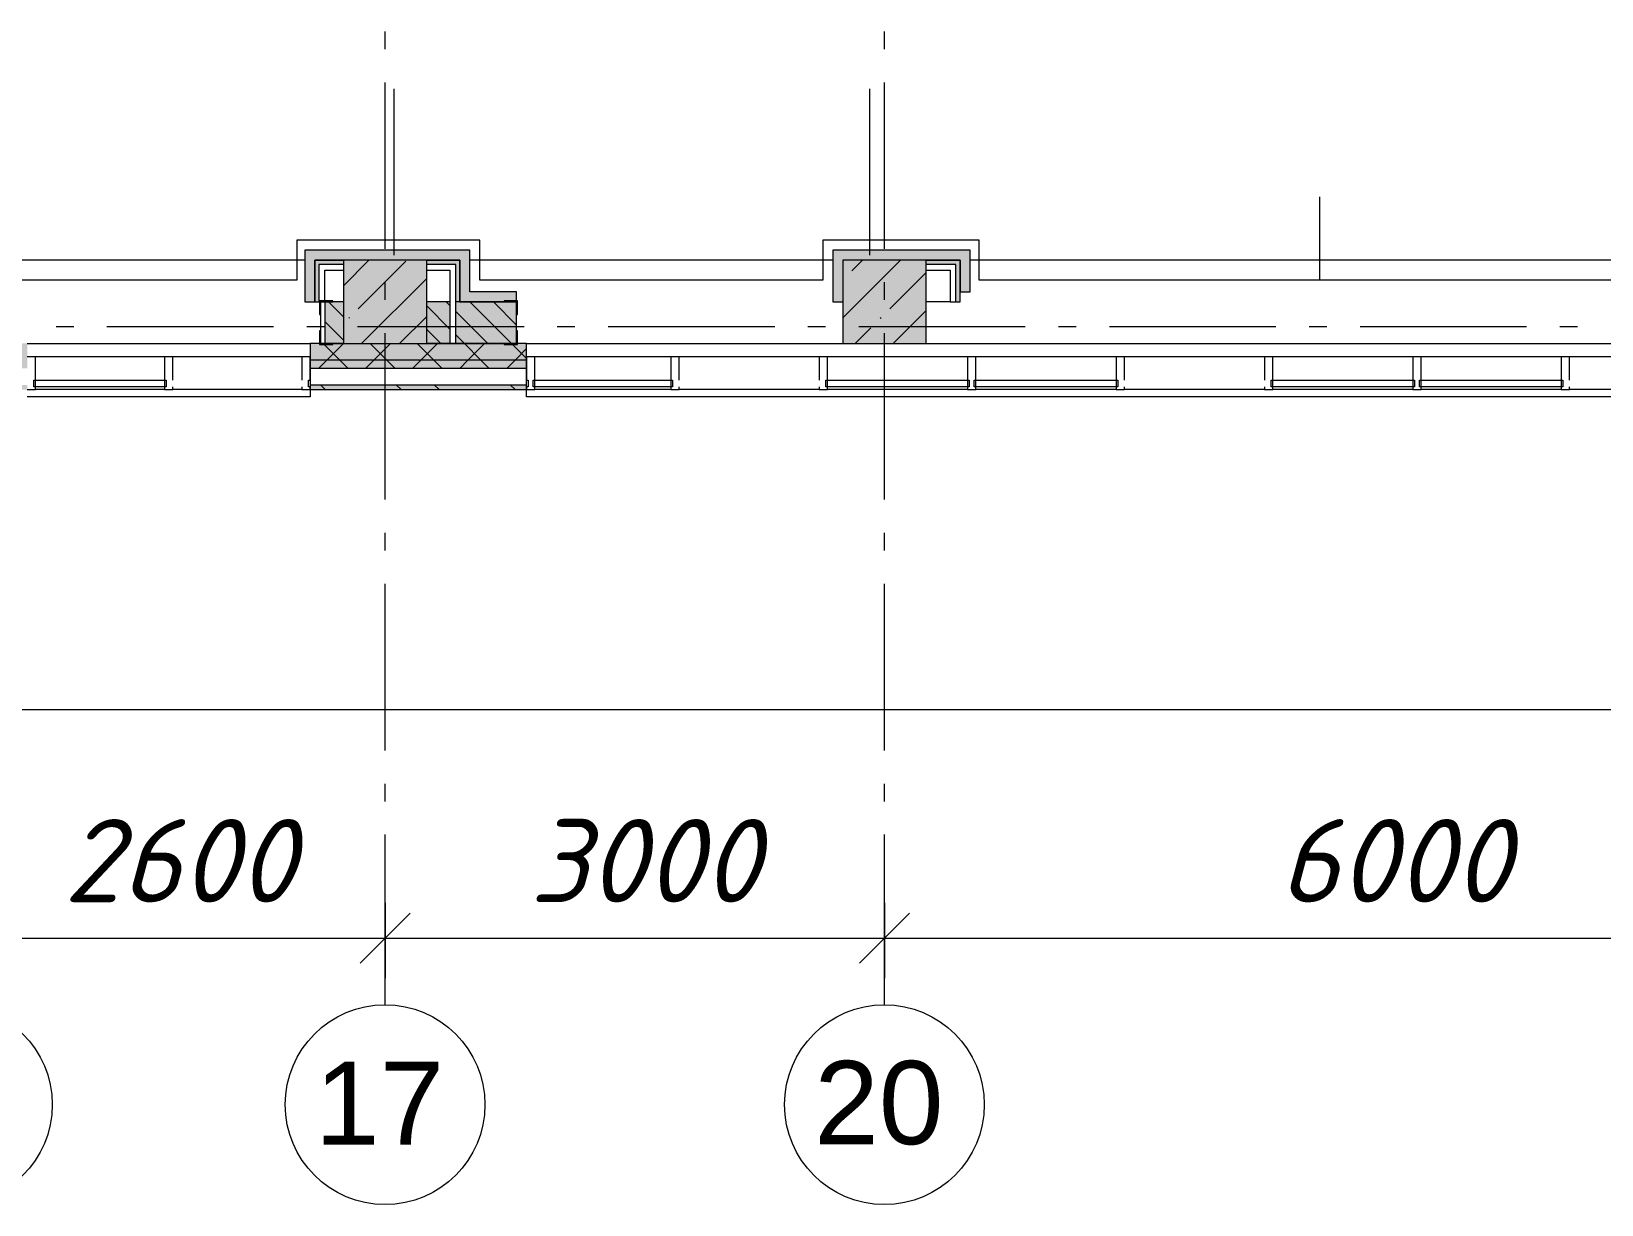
# Model space of a CAD drawing. Header units: millimetres. Extents: x -537608 to 253996, y -217170 to 186033.
# Drawn here: x -341851 to -332417, y -217170 to -210126 of the extents above; entities that cross this region are included whole.
import ezdxf

# ---------------------------------------------------------------- set-up
doc = ezdxf.new("R2010")
doc.units = ezdxf.units.MM
doc.layers.add('PDF _Геометрия', color=7, linetype='Continuous')
doc.layers.add('PDF _Текст', color=7, linetype='Continuous')
doc.layers.add('PDF _Сплошная заливка', color=7, linetype='Continuous', true_color=0xffffff)
doc.styles.add('PDF ArialMT', font='arial.ttf')
doc.styles.add('PDF ISOCPEUR Italic', font='isocpeui.ttf')

msp = doc.modelspace()

# ---------------------------------------------------------------- hatches: boundary and pattern name
at = {"layer": 'PDF _Сплошная заливка', "true_color": 0xff7d7d, "transparency": 33554559}
for points in [[(-339476.1958, -211499.6558), (-339276.1949, -211499.6558), (-339276.1949, -211439.6572), (-340208.9152, -211439.6572), (-340208.9152, -211499.6558), (-339825.1984, -211499.6558)], [(-336271.1954, -211499.6558), (-336271.1954, -211439.6572), (-337036.1919, -211439.6572), (-337036.1919, -211499.6558), (-336452.1211, -211499.6558)], [(-338936.1917, -211749.6569), (-338936.1917, -211689.6583), (-339276.1949, -211689.6583), (-339276.1949, -211749.6569), (-338981.929, -211749.6569)]]:
    msp.add_hatch(color=11, dxfattribs=at).paths.add_polyline_path(points)
at = {"layer": 'PDF _Сплошная заливка', "true_color": 0x77b143, "transparency": 33554559}
for points in [[(-339976.1894, -211524.6559), (-339976.1894, -211499.6558), (-340148.9166, -211499.6558), (-340148.9166, -211524.6559), (-340123.9165, -211524.6559)], [(-339301.195, -211524.6559), (-339276.1949, -211524.6559), (-339276.1949, -211499.6558), (-339476.1958, -211499.6558), (-339476.1958, -211524.6559)], [(-336296.1955, -211524.6559), (-336271.1954, -211524.6559), (-336271.1954, -211499.6558), (-336476.1912, -211499.6558), (-336476.1912, -211524.6559), (-336452.1211, -211524.6559)]]:
    msp.add_hatch(color=75, dxfattribs=at).paths.add_polyline_path(points)
at = {"layer": 'PDF _Сплошная заливка', "transparency": 33554559}
msp.add_hatch(color=256, dxfattribs=at).paths.add_polyline_path([(-339476.1958, -211999.658), (-339476.1958, -211499.6558), (-339976.1894, -211499.6558), (-339976.1894, -211999.658), (-339825.1984, -211999.658)])
h = msp.add_hatch(color=256, dxfattribs=at)
h.paths.add_polyline_path([(-287542.4985, -211999.658), (-287136.1735, -211999.658), (-287136.1735, -211749.6569), (-288256.1728, -211753.5623), (-288256.1728, -211999.658)], flags=0)
h.paths.add_polyline_path([(-285316.1732, -211999.658), (-284876.1717, -211999.658), (-284876.1717, -211749.6569), (-285316.1732, -211753.5623)], flags=0)
h.paths.add_polyline_path([(-294544.0193, -211999.658), (-294426.1751, -211999.658), (-294426.1751, -211749.6569), (-294544.0193, -211753.5623)], flags=0)
h.paths.add_polyline_path([(-293876.1749, -211999.658), (-293876.1749, -211749.6569), (-293926.1751, -211749.6569), (-293926.1751, -211999.658)], flags=0)
h.paths.add_polyline_path([(-293376.1748, -211999.658), (-293240.0629, -211999.658), (-293240.0629, -211749.6569), (-293376.1748, -211753.5623), (-293376.1748, -211911.5289)], flags=0)
h.paths.add_polyline_path([(-293076.1757, -211999.658), (-293076.1757, -211749.6569), (-293205.0645, -211753.5623), (-293205.0645, -211999.658)], flags=0)
h.paths.add_polyline_path([(-290076.1731, -211999.658), (-290076.1731, -211749.6569), (-290202.4245, -211753.5623), (-290202.4245, -211999.658)], flags=0)
h.paths.add_polyline_path([(-294579.0199, -211999.658), (-294579.0199, -211749.6569), (-294814.7297, -211753.5623), (-294814.7297, -211999.658), (-294710.2877, -211999.658)], flags=0)
h.paths.add_polyline_path([(-290376.1745, -211999.658), (-290237.4252, -211999.658), (-290237.4252, -211749.6569), (-290376.1745, -211753.5623), (-290376.1745, -211950.0152)], flags=0)
h.paths.add_polyline_path([(-290876.1745, -211999.658), (-290876.1745, -211749.6569), (-291256.1754, -211753.5623), (-291256.1754, -211999.658), (-290915.5758, -211999.658)], flags=0)
h.paths.add_polyline_path([(-296926.1754, -211999.658), (-296634.73, -211999.658), (-296634.73, -211749.6569), (-296926.1754, -211753.5623)], flags=0)
h.paths.add_polyline_path([(-297426.1777, -211999.658), (-297426.1777, -211749.6569), (-297814.73, -211753.5623), (-297814.73, -211999.658), (-297661.7282, -211999.658)], flags=0)
h.paths.add_polyline_path([(-303814.7307, -211999.658), (-303426.1784, -211999.658), (-303426.1784, -211749.6569), (-303814.7307, -211753.5623)], flags=0)
h.paths.add_polyline_path([(-299634.7303, -211999.658), (-299634.7303, -211749.6569), (-300814.7304, -211753.5623), (-300814.7304, -211999.658), (-300191.5361, -211999.658)], flags=0)
h.paths.add_polyline_path([(-302721.3441, -211999.658), (-302634.7307, -211999.658), (-302634.7307, -211749.6569), (-302926.1805, -211753.5623), (-302926.1805, -211999.658)], flags=0)
h.paths.add_polyline_path([(-305788.7147, -211999.658), (-305788.7147, -211749.6569), (-305926.1808, -211753.5623), (-305926.1808, -211999.658)], flags=0)
h.paths.add_polyline_path([(-308634.7357, -211999.658), (-308634.7357, -211749.6569), (-309814.7358, -211753.5623), (-309814.7358, -211999.658), (-309467.4986, -211999.658)], flags=0)
h.paths.add_polyline_path([(-306595.457, -211999.658), (-306595.457, -211749.6569), (-306814.7354, -211753.5623), (-306814.7354, -211999.658)], flags=0)
h.paths.add_polyline_path([(-306560.4585, -211999.658), (-306426.1788, -211999.658), (-306426.1788, -211749.6569), (-306560.4585, -211753.5623)], flags=0)
h.paths.add_polyline_path([(-305634.7311, -211999.658), (-305634.7311, -211749.6569), (-305753.7162, -211753.5623), (-305753.7162, -211999.658), (-305672.7867, -211999.658)], flags=0)
h.paths.add_polyline_path([(-312814.7361, -211999.658), (-312595.4577, -211999.658), (-312595.4577, -211749.6569), (-312814.7361, -211753.5623)], flags=0)
h.paths.add_polyline_path([(-311791.3679, -211999.658), (-311791.3679, -211749.6569), (-311926.1815, -211753.5623), (-311926.1815, -211999.658)], flags=0)
h.paths.add_polyline_path([(-311634.7361, -211999.658), (-311634.7361, -211749.6569), (-311756.3651, -211753.5623), (-311756.3651, -211999.658)], flags=0)
h.paths.add_polyline_path([(-312426.1838, -211999.658), (-312426.1838, -211749.6569), (-312560.4592, -211753.5623), (-312560.4592, -211999.658)], flags=0)
h.paths.add_polyline_path([(-315699.4156, -211999.658), (-315699.4156, -211749.6569), (-315814.7365, -211753.5623), (-315814.7365, -211999.658), (-315792.0185, -211999.658)], flags=0)
h.paths.add_polyline_path([(-315664.4172, -211999.658), (-315426.1841, -211999.658), (-315426.1841, -211749.6569), (-315664.4172, -211753.5623)], flags=0)
h.paths.add_polyline_path([(-314926.1819, -211999.658), (-314634.7364, -211999.658), (-314634.7364, -211749.6569), (-314926.1819, -211753.5623), (-314926.1819, -211907.5976)], flags=0)
h.paths.add_polyline_path([(-317634.7368, -211999.658), (-317634.7368, -211749.6569), (-318814.7368, -211753.5623), (-318814.7368, -211999.658), (-317900.1918, -211999.658)], flags=0)
h.paths.add_polyline_path([(-321426.1849, -211999.658), (-321426.1849, -211749.6569), (-321815.3572, -211753.5623), (-321815.3572, -211999.658), (-321694.9038, -211999.658)], flags=0)
h.paths.add_polyline_path([(-320851.6344, -211999.658), (-320796.1872, -211999.658), (-320796.1872, -211749.6569), (-320926.1869, -211753.5623), (-320926.1869, -211999.658)], flags=0)
h.paths.add_polyline_path([(-320634.7372, -211999.658), (-320634.7372, -211749.6569), (-320761.1845, -211753.5623), (-320761.1845, -211999.658)], flags=0)
h.paths.add_polyline_path([(-323756.1856, -211999.658), (-323635.3576, -211999.658), (-323635.3576, -211749.6569), (-323756.1856, -211753.5623)], flags=0)
h.paths.add_polyline_path([(-323791.1884, -211999.658), (-323791.1884, -211749.6569), (-323926.1873, -211749.6569), (-323926.1873, -211999.658), (-323803.077, -211999.658)], flags=0)
h.paths.add_polyline_path([(-326804.9504, -211999.658), (-326804.9504, -211749.6569), (-326926.1876, -211753.5623), (-326926.1876, -211999.658)], flags=0)
h.paths.add_polyline_path([(-326754.5197, -211999.658), (-326634.7422, -211999.658), (-326634.7422, -211749.6569), (-326769.9477, -211753.5623), (-326769.9477, -211999.658)], flags=0)
h.paths.add_polyline_path([(-327476.1901, -211999.658), (-327426.1898, -211999.658), (-327426.1898, -211749.6569), (-327476.1901, -211749.6569), (-327476.1901, -211877.6371)], flags=0)
h.paths.add_polyline_path([(-324814.7418, -211999.658), (-324426.1895, -211999.658), (-324426.1895, -211749.6569), (-324814.7418, -211753.5623)], flags=0)
h.paths.add_polyline_path([(-328116.1903, -211999.658), (-327976.188, -211999.658), (-327976.188, -211749.6569), (-328116.1903, -211753.5623)], flags=0)
h.paths.add_polyline_path([(-338936.1917, -211999.658), (-338936.1917, -211749.6569), (-339301.195, -211753.5623), (-339301.195, -211999.658), (-338981.929, -211999.658)], flags=0)
h.paths.add_polyline_path([(-341934.7496, -211999.658), (-341934.7496, -211749.6569), (-343114.7496, -211753.5623), (-343114.7496, -211999.658), (-342355.0063, -211999.658)], flags=0)
h.paths.add_polyline_path([(-339476.1958, -211999.658), (-339336.1935, -211999.658), (-339336.1935, -211749.6569), (-339476.1958, -211753.5623), (-339476.1958, -211796.1563)], flags=0)
h.paths.add_polyline_path([(-339976.1894, -211999.658), (-339976.1894, -211749.6569), (-340088.9181, -211753.5623), (-340088.9181, -211999.658)], flags=0)
h.paths.add_polyline_path([(-345476.1965, -211999.658), (-345336.1941, -211999.658), (-345336.1941, -211749.6569), (-345476.1965, -211753.5623), (-345476.1965, -211949.6578)], flags=0)
h.paths.add_polyline_path([(-345301.1957, -211999.658), (-344934.7456, -211999.658), (-344934.7456, -211749.6569), (-345301.1957, -211753.5623)], flags=0)
h.paths.add_polyline_path([(-345976.1987, -211999.658), (-345976.1987, -211749.6569), (-346054.7471, -211753.5623), (-346054.7471, -211999.658)], flags=0)
h.paths.add_polyline_path([(-348976.1948, -211999.658), (-348976.1948, -211749.6569), (-349054.7518, -211753.5623), (-349054.7518, -211999.658)], flags=0)
h.paths.add_polyline_path([(-348476.1925, -211999.658), (-348356.1955, -211999.658), (-348356.1955, -211749.6569), (-348476.1925, -211753.5623), (-348476.1925, -211955.5396)], flags=0)
h.paths.add_polyline_path([(-348257.8915, -211999.658), (-347874.7517, -211999.658), (-347874.7517, -211749.6569), (-348321.197, -211753.5623), (-348321.197, -211999.658)], flags=0)
h.paths.add_polyline_path([(-355376.1973, -211999.658), (-355376.1973, -211749.6569), (-358388.3618, -211753.5623), (-358388.3618, -211999.658), (-355847.3154, -211999.658)], flags=0)
h.paths.add_polyline_path([(-351630.9688, -211999.658), (-351376.1968, -211999.658), (-351376.1968, -211749.6569), (-352053.6971, -211753.5623), (-352052.6035, -211999.658)], flags=0)
h.paths.add_polyline_path([(-354737.3208, -211999.658), (-354737.3208, -211749.6569), (-354876.195, -211753.5623), (-354876.195, -211999.658)], flags=0)
h.paths.add_polyline_path([(-354160.7768, -211999.658), (-353053.7016, -211999.658), (-353053.7016, -211749.6569), (-354702.3224, -211753.5623), (-354702.3224, -211999.658)], flags=0)
h.paths.add_polyline_path([(-359976.2004, -211999.658), (-359849.1502, -211999.658), (-359849.1502, -211749.6569), (-359976.2004, -211753.5623)], flags=0)
h.paths.add_polyline_path([(-359814.1518, -211999.658), (-359388.3576, -211999.658), (-359388.3576, -211749.6569), (-359814.1518, -211753.5623)], flags=0)
h = msp.add_hatch(color=256, dxfattribs=at)
h.paths.add_polyline_path([(-284489.1716, -212099.6584), (-284489.1716, -211999.658), (-285376.1718, -211999.658), (-285376.1718, -212099.6584), (-284876.1717, -212099.6584)], flags=0)
h.paths.add_polyline_path([(-287076.1728, -212099.6584), (-287076.1728, -211999.658), (-288316.1736, -211999.658), (-288316.1736, -212099.6584), (-287542.4985, -212099.6584)], flags=0)
h.paths.add_polyline_path([(-290072.3065, -212099.6584), (-290016.1746, -212099.6584), (-290016.1746, -211999.658), (-291309.6741, -211999.658), (-291309.6741, -212099.6584), (-290915.5758, -212099.6584)], flags=0)
h.paths.add_polyline_path([(-293445.3838, -212099.6584), (-293009.6752, -212099.6584), (-293009.6752, -211999.658), (-294876.175, -211999.658), (-294876.175, -212099.6584), (-294288.6531, -212099.6584)], flags=0)
h.paths.add_polyline_path([(-300191.5361, -212099.6584), (-299576.1786, -212099.6584), (-299576.1786, -211999.658), (-300876.18, -211999.658), (-300876.18, -212099.6584)], flags=0)
h.paths.add_polyline_path([(-296818.4588, -212099.6584), (-296576.1782, -212099.6584), (-296576.1782, -211999.658), (-297876.1754, -211999.658), (-297876.1754, -212099.6584), (-297661.7282, -212099.6584)], flags=0)
h.paths.add_polyline_path([(-303876.1804, -212099.6584), (-302576.179, -212099.6584), (-302576.179, -211999.658), (-303876.1804, -211999.658)], flags=0)
h.paths.add_polyline_path([(-306094.4213, -212099.6584), (-305576.1793, -212099.6584), (-305576.1793, -211999.658), (-306876.1808, -211999.658), (-306876.1808, -212099.6584), (-306516.056, -212099.6584)], flags=0)
h.paths.add_polyline_path([(-308624.2293, -212099.6584), (-308576.1797, -212099.6584), (-308576.1797, -211999.658), (-309876.1811, -211999.658), (-309876.1811, -212099.6584), (-309467.4986, -212099.6584)], flags=0)
h.paths.add_polyline_path([(-314926.1819, -212099.6584), (-314576.1847, -212099.6584), (-314576.1847, -211999.658), (-315876.1861, -211999.658), (-315876.1861, -212099.6584), (-315370.3838, -212099.6584)], flags=0)
h.paths.add_polyline_path([(-311926.1815, -212099.6584), (-311576.1843, -212099.6584), (-311576.1843, -211999.658), (-312876.1815, -211999.658), (-312876.1815, -212099.6584), (-311997.3066, -212099.6584)], flags=0)
h.paths.add_polyline_path([(-317576.185, -212099.6584), (-317576.185, -211999.658), (-318876.1865, -211999.658), (-318876.1865, -212099.6584), (-317900.1918, -212099.6584)], flags=0)
h.paths.add_polyline_path([(-323576.8058, -212099.6584), (-323576.8058, -211999.658), (-324876.1872, -211999.658), (-324876.1872, -212099.6584), (-323803.077, -212099.6584)], flags=0)
h.paths.add_polyline_path([(-321694.9038, -212099.6584), (-320576.1854, -212099.6584), (-320576.1854, -211999.658), (-321876.8026, -211999.658), (-321876.8026, -212099.6584)], flags=0)
h.paths.add_polyline_path([(-326754.5197, -212099.6584), (-326576.186, -212099.6584), (-326576.186, -211999.658), (-328176.1889, -211999.658), (-328176.1889, -212099.6584), (-327176.1543, -212099.6584)], flags=0)
h.paths.add_polyline_path([(-338981.929, -212099.6584), (-338876.1932, -212099.6584), (-338876.1932, -211999.658), (-340176.1903, -211999.658), (-340176.1903, -212099.6584), (-339825.1984, -212099.6584)], flags=0)
h.paths.add_polyline_path([(-341876.1978, -212099.6584), (-341876.1978, -211999.658), (-343176.195, -211999.658), (-343176.195, -212099.6584), (-342355.0063, -212099.6584)], flags=0)
h.paths.add_polyline_path([(-344876.1939, -212099.6584), (-344876.1939, -211999.658), (-346116.1925, -211999.658), (-346116.1925, -212099.6584), (-344884.8143, -212099.6584)], flags=0)
h.paths.add_polyline_path([(-347816.2, -212099.6584), (-347816.2, -211999.658), (-349116.1971, -211999.658), (-349116.1971, -212099.6584), (-348257.8915, -212099.6584)], flags=0)
h.paths.add_polyline_path([(-352991.197, -212099.6584), (-352991.197, -211999.658), (-358450.8578, -211999.658), (-358450.8578, -212099.6584), (-353317.5075, -212099.6584)], flags=0)
h.paths.add_polyline_path([(-352116.2018, -212099.6584), (-350816.196, -212099.6584), (-350816.196, -211999.658), (-352116.2018, -211999.658)], flags=0)
h.paths.add_polyline_path([(-359325.8616, -212099.6584), (-359325.8616, -211999.658), (-364176.2018, -211999.658), (-364176.2018, -212099.6584), (-359642.0274, -212099.6584)], flags=0)
h.paths.add_polyline_path([(-365466.2005, -212099.6584), (-365466.2005, -211999.658), (-366016.2029, -211999.658), (-366016.2029, -212099.6584)], flags=0)
h.paths.add_polyline_path([(-368226.2024, -212099.6584), (-367816.2023, -212099.6584), (-367816.2023, -211999.658), (-368226.2024, -211999.658)], flags=0)
h = msp.add_hatch(color=256, dxfattribs=at)
h.paths.add_polyline_path([(-284489.1716, -212149.6586), (-284489.1716, -212099.6584), (-285376.1718, -212099.6584), (-285376.1718, -212149.6586), (-285012.6906, -212149.6586)], flags=0)
h.paths.add_polyline_path([(-287542.4985, -212149.6586), (-287076.1728, -212149.6586), (-287076.1728, -212099.6584), (-288316.1736, -212099.6584), (-288316.1736, -212149.6586)], flags=0)
h.paths.add_polyline_path([(-290016.1746, -212149.6586), (-290016.1746, -212099.6584), (-291309.6741, -212099.6584), (-291309.6741, -212149.6586), (-290072.3065, -212149.6586)], flags=0)
h.paths.add_polyline_path([(-293023.7491, -212149.6586), (-293009.6752, -212149.6586), (-293009.6752, -212099.6584), (-294876.175, -212099.6584), (-294876.175, -212149.6586), (-293445.3838, -212149.6586)], flags=0)
h.paths.add_polyline_path([(-297661.7282, -212149.6586), (-296576.1782, -212149.6586), (-296576.1782, -212099.6584), (-297876.1754, -212099.6584), (-297876.1754, -212149.6586)], flags=0)
h.paths.add_polyline_path([(-302576.179, -212149.6586), (-302576.179, -212099.6584), (-303876.1804, -212099.6584), (-303876.1804, -212149.6586), (-302721.3441, -212149.6586)], flags=0)
h.paths.add_polyline_path([(-300876.18, -212149.6586), (-299576.1786, -212149.6586), (-299576.1786, -212099.6584), (-300876.18, -212099.6584)], flags=0)
h.paths.add_polyline_path([(-306876.1808, -212149.6586), (-305576.1793, -212149.6586), (-305576.1793, -212099.6584), (-306876.1808, -212099.6584), (-306876.1808, -212110.1863)], flags=0)
h.paths.add_polyline_path([(-308576.1797, -212149.6586), (-308576.1797, -212099.6584), (-309876.1811, -212099.6584), (-309876.1811, -212149.6586), (-308624.2293, -212149.6586)], flags=0)
h.paths.add_polyline_path([(-311576.1843, -212149.6586), (-311576.1843, -212099.6584), (-312876.1815, -212099.6584), (-312876.1815, -212149.6586), (-311997.3066, -212149.6586)], flags=0)
h.paths.add_polyline_path([(-314576.1847, -212149.6586), (-314576.1847, -212099.6584), (-315876.1861, -212099.6584), (-315876.1861, -212149.6586), (-315370.3838, -212149.6586)], flags=0)
h.paths.add_polyline_path([(-317900.1918, -212149.6586), (-317576.185, -212149.6586), (-317576.185, -212099.6584), (-318876.1865, -212099.6584), (-318876.1865, -212149.6586), (-318743.4611, -212149.6586)], flags=0)
h.paths.add_polyline_path([(-320851.6344, -212149.6586), (-320576.1854, -212149.6586), (-320576.1854, -212099.6584), (-321876.8026, -212099.6584), (-321876.8026, -212149.6586), (-321273.2691, -212149.6586)], flags=0)
h.paths.add_polyline_path([(-324646.3463, -212149.6586), (-323576.8058, -212149.6586), (-323576.8058, -212099.6584), (-324876.1872, -212099.6584), (-324876.1872, -212149.6586)], flags=0)
h.paths.add_polyline_path([(-327176.1543, -212149.6586), (-326576.186, -212149.6586), (-326576.186, -212099.6584), (-328176.1889, -212099.6584), (-328176.1889, -212149.6586), (-328019.4236, -212149.6586)], flags=0)
h.paths.add_polyline_path([(-338876.1932, -212149.6586), (-338876.1932, -212099.6584), (-340176.1903, -212099.6584), (-340176.1903, -212149.6586), (-338981.929, -212149.6586)], flags=0)
h.paths.add_polyline_path([(-342355.0063, -212149.6586), (-341876.1978, -212149.6586), (-341876.1978, -212099.6584), (-343176.195, -212099.6584), (-343176.195, -212149.6586)], flags=0)
h.paths.add_polyline_path([(-344876.1939, -212149.6586), (-344876.1939, -212099.6584), (-346116.1925, -212099.6584), (-346116.1925, -212149.6586), (-344884.8143, -212149.6586)], flags=0)
h.paths.add_polyline_path([(-347816.2, -212149.6586), (-347816.2, -212099.6584), (-349116.1971, -212099.6584), (-349116.1971, -212149.6586), (-348257.8915, -212149.6586)], flags=0)
h.paths.add_polyline_path([(-350816.196, -212149.6586), (-350816.196, -212099.6584), (-352116.2018, -212099.6584), (-352116.2018, -212149.6586), (-351630.9688, -212149.6586)], flags=0)
h.paths.add_polyline_path([(-353317.5075, -212149.6586), (-352991.197, -212149.6586), (-352991.197, -212099.6584), (-358450.8578, -212099.6584), (-358450.8578, -212149.6586), (-354160.7768, -212149.6586)], flags=0)
h.paths.add_polyline_path([(-360906.9313, -212149.6586), (-359325.8616, -212149.6586), (-359325.8616, -212099.6584), (-364176.2018, -212099.6584), (-364176.2018, -212149.6586), (-361750.2006, -212149.6586)], flags=0)
h.paths.add_polyline_path([(-365466.2005, -212149.6586), (-365466.2005, -212099.6584), (-366016.2029, -212099.6584), (-366016.2029, -212149.6586)], flags=0)
h.paths.add_polyline_path([(-367816.2023, -212149.6586), (-367816.2023, -212099.6584), (-368326.2029, -212099.6584), (-368326.2029, -212149.6586), (-368226.2024, -212149.6586)], flags=0)
h = msp.add_hatch(color=256, dxfattribs=at)
h.paths.add_polyline_path([(-284489.1716, -212276.6571), (-284489.1716, -212249.6591), (-285376.1718, -212249.6591), (-285376.1718, -212276.6571), (-285012.6906, -212276.6571)], flags=0)
h.paths.add_polyline_path([(-288316.1736, -212276.6571), (-287076.1728, -212276.6571), (-287076.1728, -212249.6591), (-288316.1736, -212249.6591)], flags=0)
h.paths.add_polyline_path([(-290016.1746, -212276.6571), (-290016.1746, -212249.6591), (-291309.6741, -212249.6591), (-291309.6741, -212276.6571), (-290072.3065, -212276.6571)], flags=0)
h.paths.add_polyline_path([(-293009.6752, -212276.6571), (-293009.6752, -212249.6591), (-294876.175, -212249.6591), (-294876.175, -212276.6571), (-293023.7491, -212276.6571)], flags=0)
h.paths.add_polyline_path([(-297661.7282, -212276.6571), (-296576.1782, -212276.6571), (-296576.1782, -212249.6591), (-297876.1754, -212249.6591), (-297876.1754, -212276.6571)], flags=0)
h.paths.add_polyline_path([(-300876.18, -212276.6571), (-299576.1786, -212276.6571), (-299576.1786, -212249.6591), (-300876.18, -212249.6591)], flags=0)
h.paths.add_polyline_path([(-306094.4213, -212276.6571), (-305576.1793, -212276.6571), (-305576.1793, -212249.6591), (-306876.1808, -212249.6591), (-306876.1808, -212276.6571), (-306516.056, -212276.6571)], flags=0)
h.paths.add_polyline_path([(-302721.3441, -212276.6571), (-302576.179, -212276.6571), (-302576.179, -212249.6591), (-303876.1804, -212249.6591), (-303876.1804, -212276.6571), (-303564.6134, -212276.6571)], flags=0)
h.paths.add_polyline_path([(-309467.4986, -212276.6571), (-308576.1797, -212276.6571), (-308576.1797, -212249.6591), (-309876.1811, -212249.6591), (-309876.1811, -212276.6571)], flags=0)
h.paths.add_polyline_path([(-312840.5759, -212276.6571), (-311576.1843, -212276.6571), (-311576.1843, -212249.6591), (-312876.1815, -212249.6591), (-312876.1815, -212276.6571)], flags=0)
h.paths.add_polyline_path([(-314576.1847, -212276.6571), (-314576.1847, -212249.6591), (-315876.1861, -212249.6591), (-315876.1861, -212276.6571), (-315370.3838, -212276.6571)], flags=0)
h.paths.add_polyline_path([(-317576.185, -212276.6571), (-317576.185, -212249.6591), (-318876.1865, -212249.6591), (-318876.1865, -212276.6571), (-317900.1918, -212276.6571)], flags=0)
h.paths.add_polyline_path([(-320851.6344, -212276.6571), (-320576.1854, -212276.6571), (-320576.1854, -212249.6591), (-321876.8026, -212249.6591), (-321876.8026, -212276.6571), (-321273.2691, -212276.6571)], flags=0)
h.paths.add_polyline_path([(-324876.1872, -212276.6571), (-323576.8058, -212276.6571), (-323576.8058, -212249.6591), (-324876.1872, -212249.6591)], flags=0)
h.paths.add_polyline_path([(-327176.1543, -212276.6571), (-326576.186, -212276.6571), (-326576.186, -212249.6591), (-328176.1889, -212249.6591), (-328176.1889, -212276.6571), (-328019.4236, -212276.6571)], flags=0)
h.paths.add_polyline_path([(-338876.1932, -212276.6571), (-338876.1932, -212249.6591), (-340176.1903, -212249.6591), (-340176.1903, -212276.6571), (-338981.929, -212276.6571)], flags=0)
h.paths.add_polyline_path([(-342355.0063, -212276.6571), (-341876.1978, -212276.6571), (-341876.1978, -212249.6591), (-343176.195, -212249.6591), (-343176.195, -212276.6571)], flags=0)
h.paths.add_polyline_path([(-346116.1925, -212276.6571), (-344876.1939, -212276.6571), (-344876.1939, -212249.6591), (-346116.1925, -212249.6591)], flags=0)
h.paths.add_polyline_path([(-347816.2, -212276.6571), (-347816.2, -212249.6591), (-349116.1971, -212249.6591), (-349116.1971, -212276.6571), (-348257.8915, -212276.6571)], flags=0)
h.paths.add_polyline_path([(-351630.9688, -212276.6571), (-350816.196, -212276.6571), (-350816.196, -212249.6591), (-352116.2018, -212249.6591), (-352116.2018, -212276.6571), (-352052.6035, -212276.6571)], flags=0)
h.paths.add_polyline_path([(-353317.5075, -212276.6571), (-352991.197, -212276.6571), (-352991.197, -212249.6591), (-358450.8578, -212249.6591), (-358450.8578, -212276.6571), (-354160.7768, -212276.6571)], flags=0)
h.paths.add_polyline_path([(-359642.0274, -212276.6571), (-359325.8616, -212276.6571), (-359325.8616, -212249.6591), (-364176.2018, -212249.6591), (-364176.2018, -212276.6571), (-360063.662, -212276.6571)], flags=0)
h.paths.add_polyline_path([(-368326.2029, -212276.6571), (-367816.2023, -212276.6571), (-367816.2023, -212249.6591), (-368476.2036, -212249.6591), (-368476.2036, -212276.6571), (-368376.2031, -212276.6571)], flags=0)
h.paths.add_polyline_path([(-365466.2005, -212276.6571), (-365466.2005, -212249.6591), (-366016.2029, -212249.6591), (-366016.2029, -212276.6571)], flags=0)

# ---------------------------------------------------------------- linework, layer by layer
at = {"layer": 'PDF _Геометрия', "color": 253, "lineweight": 9, "true_color": 0xaaaaaa}
for p, q in [((-339726.1969, -210231.6558), (-339726.1969, -210125.8209)), ((-336726.1923, -210231.6558), (-336726.1923, -210125.8209)), ((-339726.1969, -211431.6568), (-339726.1969, -210431.6567)), ((-336726.1923, -211431.6568), (-336726.1923, -210431.6567)), ((-339726.1969, -211737.4883), (-339726.1969, -211631.6577)), ((-336726.1923, -211737.4883), (-336726.1923, -211631.6577)), ((-341597.1232, -211899.6575), (-341702.9538, -211899.6575)), ((-340397.1265, -211899.6575), (-341397.1223, -211899.6575)), ((-340091.2864, -211899.6575), (-340197.1256, -211899.6575)), ((-338891.2897, -211899.6575), (-339891.2941, -211899.6575)), ((-339726.1969, -212937.4894), (-339726.1969, -211937.4892)), ((-338585.4581, -211899.6575), (-338691.2888, -211899.6575)), ((-337385.4528, -211899.6575), (-338385.4572, -211899.6575)), ((-337079.6213, -211899.6575), (-337185.4519, -211899.6575)), ((-335879.6246, -211899.6575), (-336879.6204, -211899.6575)), ((-336726.1923, -212937.4894), (-336726.1923, -211937.4892)), ((-335573.7845, -211899.6575), (-335679.6237, -211899.6575)), ((-334373.7877, -211899.6575), (-335373.7922, -211899.6575)), ((-334067.9562, -211899.6575), (-334173.7868, -211899.6575)), ((-332867.9509, -211899.6575), (-333867.9553, -211899.6575)), ((-332562.1194, -211899.6575), (-332667.9501, -211899.6575)), ((-341826.1976, -212221.6577), (-341836.1959, -212221.6577)), ((-341041.1958, -212221.6577), (-341051.1942, -212221.6577)), ((-340176.1903, -212221.6577), (-340186.1972, -212221.6577)), ((-338866.1948, -212221.6577), (-338876.1932, -212221.6577)), ((-338826.1929, -212221.6577), (-338836.1912, -212221.6577)), ((-337999.5272, -212221.6577), (-338009.5255, -212221.6577)), ((-337067.8575, -212221.6577), (-337077.8559, -212221.6577)), ((-336216.1917, -212221.6577), (-336226.19, -212221.6577)), ((-336176.1898, -212221.6577), (-336186.1881, -212221.6577)), ((-335324.524, -212221.6577), (-335334.5223, -212221.6577)), ((-334392.8543, -212221.6577), (-334402.8613, -212221.6577)), ((-333541.1885, -212221.6577), (-333551.1868, -212221.6577)), ((-333501.1952, -212221.6577), (-333511.1935, -212221.6577)), ((-332649.5207, -212221.6577), (-332659.5277, -212221.6577)), ((-340176.1903, -212319.656), (-341876.1978, -212319.656)), ((-340176.1903, -212276.6571), (-340176.1903, -212319.656)), ((-338876.1932, -212319.656), (-338876.1932, -212276.6571)), ((-328176.1889, -212319.656), (-338876.1932, -212319.656)), ((-339726.1969, -213243.3209), (-339726.1969, -213137.4902)), ((-336726.1923, -213243.3209), (-336726.1923, -213137.4902)), ((-339726.1969, -214443.3219), (-339726.1969, -213443.3218)), ((-336726.1923, -214443.3219), (-336726.1923, -213443.3218)), ((-339726.1969, -214749.1577), (-339726.1969, -214643.3227)), ((-336726.1923, -214749.1577), (-336726.1923, -214643.3227)), ((-339726.1969, -215970.417), (-339726.1969, -214949.1586)), ((-336726.1923, -215970.417), (-336726.1923, -214949.1586))]:
    msp.add_line(p, q, dxfattribs=at)
at = {"layer": 'PDF _Геометрия', "lineweight": 9}
for p, q in [((-339672.3214, -211469.6565), (-339672.3214, -210469.6564)), ((-336813.0424, -211469.6565), (-336813.0424, -210469.6564)), ((-334111.1875, -211119.6549), (-334111.1875, -211619.6571)), ((-339276.1949, -211439.6572), (-340208.9152, -211439.6572)), ((-340208.9152, -211439.6572), (-340208.9152, -211499.6558)), ((-340208.9152, -211499.6558), (-340208.9152, -211749.6569)), ((-340148.9166, -211749.6569), (-340148.9166, -211499.6558)), ((-340148.9166, -211499.6558), (-339976.1894, -211499.6558)), ((-339976.1894, -211499.6558), (-340148.9166, -211499.6558)), ((-340148.9166, -211499.6558), (-340148.9166, -211524.6559)), ((-339976.1894, -211652.5199), (-339823.3296, -211499.6558)), ((-339476.1958, -211499.6558), (-339976.1894, -211499.6558)), ((-339976.1894, -211499.6558), (-339976.1894, -211999.658)), ((-339887.014, -211791.4371), (-339601.8939, -211506.3127)), ((-339276.1949, -211499.6558), (-339476.1958, -211499.6558)), ((-339476.1958, -211499.6558), (-339276.1949, -211499.6558)), ((-339476.1958, -211999.658), (-339476.1958, -211499.6558)), ((-339216.1964, -211439.6572), (-339276.1949, -211439.6572)), ((-339276.1949, -211689.6583), (-339276.1949, -211499.6558)), ((-339276.1949, -211499.6558), (-339276.1949, -211524.6559)), ((-339216.1964, -211689.6583), (-339216.1964, -211439.6572)), ((-336271.1954, -211439.6572), (-337036.1919, -211439.6572)), ((-337036.1919, -211439.6572), (-337036.1919, -211499.6558)), ((-337036.1919, -211499.6558), (-337036.1919, -211749.6569)), ((-336976.1933, -211845.8982), (-336629.9465, -211499.6558)), ((-336476.1912, -211499.6558), (-336976.1933, -211499.6558)), ((-336976.1933, -211499.6558), (-336976.1933, -211999.658)), ((-336921.7322, -211563.3401), (-336858.0478, -211499.6558)), ((-336476.1912, -211999.658), (-336476.1912, -211499.6558)), ((-336271.1954, -211499.6558), (-336476.1912, -211499.6558)), ((-336476.1912, -211499.6558), (-336271.1954, -211499.6558)), ((-336211.1882, -211439.6572), (-336271.1954, -211439.6572)), ((-336271.1954, -211524.6559), (-336271.1954, -211499.6558)), ((-336271.1954, -211499.6558), (-336271.1954, -211689.6583)), ((-336211.1882, -211689.6583), (-336211.1882, -211439.6572)), ((-340148.9166, -211524.6559), (-340148.9166, -211559.6586)), ((-340148.9166, -211559.6586), (-340148.9166, -211749.6569)), ((-339976.1894, -211524.6559), (-340123.9165, -211524.6559)), ((-340123.9165, -211524.6559), (-340123.9165, -211559.6586)), ((-340123.9165, -211559.6586), (-340123.9165, -211749.6569)), ((-340088.9181, -211749.6569), (-340088.9181, -211559.6586)), ((-340088.9181, -211559.6586), (-339976.1894, -211559.6586)), ((-339301.195, -211524.6559), (-339476.1958, -211524.6559)), ((-339476.1958, -211559.6586), (-339336.1935, -211559.6586)), ((-339336.1935, -211559.6586), (-339336.1935, -211749.6569)), ((-339301.195, -211559.6586), (-339301.195, -211524.6559)), ((-339301.195, -211749.6569), (-339301.195, -211559.6586)), ((-339276.1949, -211524.6559), (-339276.1949, -211559.6586)), ((-339276.1949, -211559.6586), (-339276.1949, -211749.6569)), ((-336693.631, -211791.4371), (-336476.1912, -211573.9973)), ((-336296.1955, -211524.6559), (-336476.1912, -211524.6559)), ((-336476.1912, -211559.6586), (-336331.194, -211559.6586)), ((-336331.194, -211559.6586), (-336331.194, -211749.6569)), ((-336296.1955, -211559.6586), (-336296.1955, -211524.6559)), ((-336296.1955, -211749.6569), (-336296.1955, -211559.6586)), ((-336271.1954, -211559.6586), (-336271.1954, -211524.6559)), ((-336271.1954, -211749.6569), (-336271.1954, -211559.6586)), ((-339867.1379, -211999.658), (-339476.1958, -211608.7158)), ((-339276.1949, -211749.6569), (-339276.1949, -211689.6583)), ((-338936.1917, -211689.6583), (-339216.1964, -211689.6583)), ((-338936.1917, -211749.6569), (-338936.1917, -211689.6583)), ((-336976.1933, -211617.8013), (-336974.0145, -211615.6225)), ((-336271.1954, -211689.6583), (-336211.1882, -211689.6583)), ((-340208.9152, -211749.6569), (-340148.9166, -211749.6569)), ((-340148.9166, -211749.6569), (-340123.9165, -211749.6569)), ((-340123.9165, -211749.6569), (-340114.7449, -211749.6569)), ((-340114.7449, -211749.6569), (-340114.7449, -211999.658)), ((-339976.1894, -211749.6569), (-340088.9181, -211749.6569)), ((-340088.9181, -211749.6569), (-340088.9181, -211999.658)), ((-339976.1894, -211839.0691), (-340065.6059, -211749.6569)), ((-339336.1935, -211749.6569), (-339476.1958, -211749.6569)), ((-339336.1935, -211913.3847), (-339476.1958, -211773.3824)), ((-339336.1935, -211771.9615), (-339358.4981, -211749.6569)), ((-339336.1935, -211749.6569), (-339336.1935, -211999.658)), ((-339276.1949, -211749.6569), (-339301.195, -211749.6569)), ((-339301.195, -211999.658), (-339301.195, -211749.6569)), ((-339276.1949, -211749.6569), (-338936.1917, -211749.6569)), ((-338936.1917, -211749.6569), (-339276.1949, -211749.6569)), ((-338967.0737, -211999.658), (-339217.0748, -211749.6569)), ((-338936.1917, -211889.1209), (-339075.6515, -211749.6569)), ((-338936.1917, -211999.658), (-338936.1917, -211749.6569)), ((-337036.1919, -211749.6569), (-336976.1933, -211749.6569)), ((-336331.194, -211749.6569), (-336296.1955, -211749.6569)), ((-336296.1955, -211749.6569), (-336271.1954, -211749.6569)), ((-339976.1894, -211980.488), (-340088.9181, -211867.7679)), ((-339944.0414, -211848.4645), (-339939.2964, -211843.7195)), ((-339639.0367, -211999.658), (-339476.1958, -211836.817)), ((-339108.4969, -211999.658), (-339301.195, -211806.9599)), ((-336750.6584, -211848.4645), (-336745.9133, -211843.7195)), ((-336673.7549, -211999.658), (-336476.1912, -211802.0942)), ((-339391.3436, -211999.658), (-339476.1958, -211914.8057)), ((-339249.9202, -211999.658), (-339301.195, -211948.3832)), ((-336901.8561, -211999.658), (-336807.6859, -211905.4877)), ((-339976.1894, -211999.658), (-340176.1903, -211999.658)), ((-340176.1903, -211999.658), (-340176.1903, -212099.6584)), ((-340114.7449, -211999.658), (-340088.9181, -211999.658)), ((-339998.451, -212099.6584), (-340098.4514, -211999.658)), ((-340088.9181, -211999.658), (-339976.1894, -211999.658)), ((-340076.5687, -212099.6584), (-339976.5683, -211999.658)), ((-339976.1894, -211999.658), (-339476.1958, -211999.658)), ((-339715.6043, -212099.6584), (-339815.6048, -211999.658)), ((-339793.7222, -212099.6584), (-339693.7218, -211999.658)), ((-339432.7578, -212099.6584), (-339532.7582, -211999.658)), ((-339510.8842, -212099.6584), (-339410.8837, -211999.658)), ((-338876.1932, -211999.658), (-339476.1958, -211999.658)), ((-339476.1958, -211999.658), (-339336.1935, -211999.658)), ((-339336.1935, -211999.658), (-339301.195, -211999.658)), ((-339301.195, -211999.658), (-338936.1917, -211999.658)), ((-339149.9198, -212099.6584), (-339249.9202, -211999.658)), ((-339228.0376, -212099.6584), (-339128.0372, -211999.658)), ((-338876.1932, -212090.5385), (-338967.0737, -211999.658)), ((-338945.191, -212099.6584), (-338876.1932, -212030.6562)), ((-338876.1932, -212099.6584), (-338876.1932, -211999.658)), ((-336976.1933, -211999.658), (-336476.1912, -211999.658)), ((-341826.1976, -212079.6574), (-341876.1978, -212079.6574)), ((-341051.1942, -212079.6574), (-341826.1976, -212079.6574)), ((-341826.1976, -212219.6555), (-341826.1976, -212079.6574)), ((-341001.1939, -212079.6574), (-341051.1942, -212079.6574)), ((-341051.1942, -212079.6574), (-341051.1942, -212219.6555)), ((-340226.1905, -212079.6574), (-341001.1939, -212079.6574)), ((-341001.1939, -212219.6555), (-341001.1939, -212079.6574)), ((-340176.1903, -212079.6574), (-340226.1905, -212079.6574)), ((-340226.1905, -212079.6574), (-340226.1905, -212219.6555)), ((-340176.1903, -212219.6555), (-340176.1903, -212079.6574)), ((-340176.1903, -212099.6584), (-340176.1903, -212149.6586)), ((-338876.1932, -212099.6584), (-340176.1903, -212099.6584)), ((-340176.1903, -212149.6586), (-340176.1903, -212249.6591)), ((-338876.1932, -212149.6586), (-340176.1903, -212149.6586)), ((-340126.569, -212149.6586), (-340076.5687, -212099.6584)), ((-339948.4507, -212149.6586), (-339998.451, -212099.6584)), ((-339843.7224, -212149.6586), (-339793.7222, -212099.6584)), ((-339665.6041, -212149.6586), (-339715.6043, -212099.6584)), ((-339560.8758, -212149.6586), (-339510.8842, -212099.6584)), ((-339382.7662, -212149.6586), (-339432.7578, -212099.6584)), ((-339278.0379, -212149.6586), (-339228.0376, -212099.6584)), ((-339099.9196, -212149.6586), (-339149.9198, -212099.6584)), ((-338995.1912, -212149.6586), (-338945.191, -212099.6584)), ((-338826.1929, -212079.6574), (-338876.1932, -212079.6574)), ((-338876.1932, -212079.6574), (-338876.1932, -212219.6555)), ((-338876.1932, -212149.6586), (-338876.1932, -212099.6584)), ((-338876.1932, -212249.6591), (-338876.1932, -212149.6586)), ((-338009.5255, -212079.6574), (-338826.1929, -212079.6574)), ((-338826.1929, -212219.6555), (-338826.1929, -212079.6574)), ((-337959.5252, -212079.6574), (-338009.5255, -212079.6574)), ((-338009.5255, -212079.6574), (-338009.5255, -212219.6555)), ((-337117.8578, -212079.6574), (-337959.5252, -212079.6574)), ((-337959.5252, -212219.6555), (-337959.5252, -212079.6574)), ((-337067.8575, -212079.6574), (-337117.8578, -212079.6574)), ((-337117.8578, -212079.6574), (-337117.8578, -212219.6555)), ((-336226.19, -212079.6574), (-337067.8575, -212079.6574)), ((-337067.8575, -212219.6555), (-337067.8575, -212079.6574)), ((-336176.1898, -212079.6574), (-336226.19, -212079.6574)), ((-336226.19, -212079.6574), (-336226.19, -212219.6555)), ((-335334.5223, -212079.6574), (-336176.1898, -212079.6574)), ((-336176.1898, -212219.6555), (-336176.1898, -212079.6574)), ((-335284.5221, -212079.6574), (-335334.5223, -212079.6574)), ((-335334.5223, -212079.6574), (-335334.5223, -212219.6555)), ((-334442.8545, -212079.6574), (-335284.5221, -212079.6574)), ((-335284.5221, -212219.6555), (-335284.5221, -212079.6574)), ((-334392.8543, -212079.6574), (-334442.8545, -212079.6574)), ((-334442.8545, -212079.6574), (-334442.8545, -212219.6555)), ((-333551.1868, -212079.6574), (-334392.8543, -212079.6574)), ((-334392.8543, -212219.6555), (-334392.8543, -212079.6574)), ((-333501.1952, -212079.6574), (-333551.1868, -212079.6574)), ((-333551.1868, -212079.6574), (-333551.1868, -212219.6555)), ((-332659.5277, -212079.6574), (-333501.1952, -212079.6574)), ((-333501.1952, -212219.6555), (-333501.1952, -212079.6574)), ((-332609.5275, -212079.6574), (-332659.5277, -212079.6574)), ((-332659.5277, -212079.6574), (-332659.5277, -212219.6555)), ((-331767.86, -212079.6574), (-332609.5275, -212079.6574)), ((-332609.5275, -212219.6555), (-332609.5275, -212079.6574)), ((-341836.1959, -212259.6574), (-341836.1959, -212219.6555)), ((-341836.1959, -212219.6555), (-341826.1976, -212219.6555)), ((-341826.1976, -212259.6574), (-341836.1959, -212259.6574)), ((-341826.1976, -212259.6574), (-341826.1976, -212219.6555)), ((-341826.1976, -212219.6555), (-341051.1942, -212219.6555)), ((-341051.1942, -212259.6574), (-341826.1976, -212259.6574)), ((-341826.1976, -212276.6571), (-341826.1976, -212259.6574)), ((-341051.1942, -212219.6555), (-341051.1942, -212259.6574)), ((-341051.1942, -212219.6555), (-341041.1958, -212219.6555)), ((-341041.1958, -212259.6574), (-341051.1942, -212259.6574)), ((-341051.1942, -212259.6574), (-341051.1942, -212276.6571)), ((-341041.1958, -212219.6555), (-341041.1958, -212259.6574)), ((-341001.1939, -212276.6571), (-341001.1939, -212259.6574)), ((-340226.1905, -212259.6574), (-340226.1905, -212276.6571)), ((-340186.1972, -212259.6574), (-340186.1972, -212219.6555)), ((-340186.1972, -212219.6555), (-340176.1903, -212219.6555)), ((-340176.1903, -212259.6574), (-340186.1972, -212259.6574)), ((-340176.1903, -212249.6591), (-340176.1903, -212276.6571)), ((-338876.1932, -212249.6591), (-340176.1903, -212249.6591)), ((-340176.1903, -212276.6571), (-340176.1903, -212259.6574)), ((-338876.1932, -212219.6555), (-338866.1948, -212219.6555)), ((-338876.1932, -212276.6571), (-338876.1932, -212249.6591)), ((-338866.1948, -212259.6574), (-338876.1932, -212259.6574)), ((-338876.1932, -212259.6574), (-338876.1932, -212276.6571)), ((-338866.1948, -212219.6555), (-338866.1948, -212259.6574)), ((-338836.1912, -212259.6574), (-338836.1912, -212219.6555)), ((-338836.1912, -212219.6555), (-338826.1929, -212219.6555)), ((-338826.1929, -212259.6574), (-338836.1912, -212259.6574)), ((-338826.1929, -212259.6574), (-338826.1929, -212219.6555)), ((-338826.1929, -212219.6555), (-338009.5255, -212219.6555)), ((-338009.5255, -212259.6574), (-338826.1929, -212259.6574)), ((-338826.1929, -212276.6571), (-338826.1929, -212259.6574)), ((-338009.5255, -212219.6555), (-338009.5255, -212259.6574)), ((-338009.5255, -212219.6555), (-337999.5272, -212219.6555)), ((-337999.5272, -212259.6574), (-338009.5255, -212259.6574)), ((-338009.5255, -212259.6574), (-338009.5255, -212276.6571)), ((-337999.5272, -212219.6555), (-337999.5272, -212259.6574)), ((-337959.5252, -212276.6571), (-337959.5252, -212259.6574)), ((-337117.8578, -212259.6574), (-337117.8578, -212276.6571)), ((-337077.8559, -212259.6574), (-337077.8559, -212219.6555)), ((-337077.8559, -212219.6555), (-337067.8575, -212219.6555)), ((-337067.8575, -212259.6574), (-337077.8559, -212259.6574)), ((-337067.8575, -212259.6574), (-337067.8575, -212219.6555)), ((-337067.8575, -212219.6555), (-336226.19, -212219.6555)), ((-336226.19, -212259.6574), (-337067.8575, -212259.6574)), ((-337067.8575, -212276.6571), (-337067.8575, -212259.6574)), ((-336226.19, -212219.6555), (-336226.19, -212259.6574)), ((-336226.19, -212219.6555), (-336216.1917, -212219.6555)), ((-336216.1917, -212259.6574), (-336226.19, -212259.6574)), ((-336226.19, -212259.6574), (-336226.19, -212276.6571)), ((-336216.1917, -212219.6555), (-336216.1917, -212259.6574)), ((-336186.1881, -212259.6574), (-336186.1881, -212219.6555)), ((-336186.1881, -212219.6555), (-336176.1898, -212219.6555)), ((-336176.1898, -212259.6574), (-336186.1881, -212259.6574)), ((-336176.1898, -212259.6574), (-336176.1898, -212219.6555)), ((-336176.1898, -212219.6555), (-335334.5223, -212219.6555)), ((-335334.5223, -212259.6574), (-336176.1898, -212259.6574)), ((-336176.1898, -212276.6571), (-336176.1898, -212259.6574)), ((-335334.5223, -212219.6555), (-335334.5223, -212259.6574)), ((-335334.5223, -212219.6555), (-335324.524, -212219.6555)), ((-335324.524, -212259.6574), (-335334.5223, -212259.6574)), ((-335334.5223, -212259.6574), (-335334.5223, -212276.6571)), ((-335324.524, -212219.6555), (-335324.524, -212259.6574)), ((-335284.5221, -212276.6571), (-335284.5221, -212259.6574)), ((-334442.8545, -212259.6574), (-334442.8545, -212276.6571)), ((-334402.8613, -212259.6574), (-334402.8613, -212219.6555)), ((-334402.8613, -212219.6555), (-334392.8543, -212219.6555)), ((-334392.8543, -212259.6574), (-334402.8613, -212259.6574)), ((-334392.8543, -212259.6574), (-334392.8543, -212219.6555)), ((-334392.8543, -212219.6555), (-333551.1868, -212219.6555)), ((-333551.1868, -212259.6574), (-334392.8543, -212259.6574)), ((-334392.8543, -212276.6571), (-334392.8543, -212259.6574)), ((-333551.1868, -212219.6555), (-333551.1868, -212259.6574)), ((-333551.1868, -212219.6555), (-333541.1885, -212219.6555)), ((-333541.1885, -212259.6574), (-333551.1868, -212259.6574)), ((-333551.1868, -212259.6574), (-333551.1868, -212276.6571)), ((-333541.1885, -212219.6555), (-333541.1885, -212259.6574)), ((-333511.1935, -212259.6574), (-333511.1935, -212219.6555)), ((-333511.1935, -212219.6555), (-333501.1952, -212219.6555)), ((-333501.1952, -212259.6574), (-333511.1935, -212259.6574)), ((-333501.1952, -212259.6574), (-333501.1952, -212219.6555)), ((-333501.1952, -212219.6555), (-332659.5277, -212219.6555)), ((-332659.5277, -212259.6574), (-333501.1952, -212259.6574)), ((-333501.1952, -212276.6571), (-333501.1952, -212259.6574)), ((-332659.5277, -212219.6555), (-332659.5277, -212259.6574)), ((-332659.5277, -212219.6555), (-332649.5207, -212219.6555)), ((-332649.5207, -212259.6574), (-332659.5277, -212259.6574)), ((-332659.5277, -212259.6574), (-332659.5277, -212276.6571)), ((-332649.5207, -212219.6555), (-332649.5207, -212259.6574)), ((-332609.5275, -212276.6571), (-332609.5275, -212259.6574)), ((-341876.1978, -212276.6571), (-341826.1976, -212276.6571)), ((-341051.1942, -212276.6571), (-341826.1976, -212276.6571)), ((-341051.1942, -212276.6571), (-341001.1939, -212276.6571)), ((-340226.1905, -212276.6571), (-341001.1939, -212276.6571)), ((-340226.1905, -212276.6571), (-340176.1903, -212276.6571)), ((-340176.1903, -212276.6571), (-338876.1932, -212276.6571)), ((-338876.1932, -212276.6571), (-338826.1929, -212276.6571)), ((-338009.5255, -212276.6571), (-338826.1929, -212276.6571)), ((-338009.5255, -212276.6571), (-337959.5252, -212276.6571)), ((-337117.8578, -212276.6571), (-337959.5252, -212276.6571)), ((-337117.8578, -212276.6571), (-337067.8575, -212276.6571)), ((-336226.19, -212276.6571), (-337067.8575, -212276.6571)), ((-336226.19, -212276.6571), (-336176.1898, -212276.6571)), ((-335334.5223, -212276.6571), (-336176.1898, -212276.6571)), ((-335334.5223, -212276.6571), (-335284.5221, -212276.6571)), ((-334442.8545, -212276.6571), (-335284.5221, -212276.6571)), ((-334442.8545, -212276.6571), (-334392.8543, -212276.6571)), ((-333551.1868, -212276.6571), (-334392.8543, -212276.6571)), ((-333551.1868, -212276.6571), (-333501.1952, -212276.6571)), ((-332659.5277, -212276.6571), (-333501.1952, -212276.6571)), ((-332659.5277, -212276.6571), (-332609.5275, -212276.6571)), ((-331767.86, -212276.6571), (-332609.5275, -212276.6571)), ((-368366.2047, -214198.2382), (-264386.1644, -214198.2382)), ((-339726.1969, -215358.8314), (-339726.1969, -215570.9621)), ((-336726.1923, -215358.8314), (-336726.1923, -215570.9621)), ((-342326.1912, -215570.9621), (-339726.1969, -215570.9621)), ((-339726.1969, -215570.9621), (-336726.1923, -215570.9621)), ((-339726.1969, -215570.9621), (-339726.1969, -215810.9649)), ((-336726.1923, -215570.9621), (-330726.1915, -215570.9621)), ((-336726.1923, -215570.9621), (-336726.1923, -215810.9649))]:
    msp.add_line(p, q, dxfattribs=at)
at = {"layer": 'PDF _Геометрия', "color": 190, "lineweight": 20, "true_color": 0x8000ff}
for p, q in [((-339156.1892, -211379.6587), (-340256.1941, -211379.6587)), ((-340256.1941, -211379.6587), (-340256.1941, -211619.6571)), ((-339156.1892, -211619.6571), (-339156.1892, -211379.6587)), ((-336156.1932, -211379.6587), (-337096.1905, -211379.6587)), ((-337096.1905, -211379.6587), (-337096.1905, -211619.6571)), ((-336156.1932, -211619.6571), (-336156.1932, -211379.6587)), ((-340256.1941, -211619.6571), (-345156.1985, -211619.6571)), ((-337096.1905, -211619.6571), (-339156.1892, -211619.6571)), ((-331416.1877, -211619.6571), (-336156.1932, -211619.6571))]:
    msp.add_line(p, q, dxfattribs=at)
at = {"layer": 'PDF _Геометрия', "color": 9, "lineweight": 9, "true_color": 0xc0c0c0}
for p, q in [((-340208.9152, -211499.6558), (-345216.1971, -211499.6558)), ((-337036.1919, -211499.6558), (-339216.1964, -211499.6558)), ((-331357.0245, -211499.6558), (-336211.1882, -211499.6558)), ((-336331.194, -211749.6569), (-336476.1912, -211749.6569)), ((-341876.1978, -211999.658), (-340176.1903, -211999.658)), ((-338876.1932, -211999.658), (-336976.1933, -211999.658)), ((-336476.1912, -211999.658), (-330976.1883, -211999.658))]:
    msp.add_line(p, q, dxfattribs=at)
at = {"layer": 'PDF _Геометрия', "color": 253, "lineweight": 20, "true_color": 0xaaaaaa}
for p, q in [((-340039.7446, -211743.6587), (-340120.7474, -211743.6587)), ((-340120.7474, -211743.6587), (-340120.7474, -211824.6572)), ((-340114.7449, -211824.6572), (-340114.7449, -211749.6569)), ((-340114.7449, -211749.6569), (-340039.7446, -211749.6569)), ((-340039.7446, -211749.6569), (-340039.7446, -211743.6587)), ((-338930.1893, -211743.6587), (-339011.192, -211743.6587)), ((-339011.192, -211743.6587), (-339011.192, -211749.6569)), ((-339011.192, -211749.6569), (-338936.1917, -211749.6569)), ((-338936.1917, -211749.6569), (-338936.1917, -211824.6572)), ((-338930.1893, -211824.6572), (-338930.1893, -211743.6587)), ((-340120.7474, -211824.6572), (-340114.7449, -211824.6572)), ((-338936.1917, -211824.6572), (-338930.1893, -211824.6572)), ((-340114.7449, -211924.6577), (-340120.7474, -211924.6577)), ((-340120.7474, -211924.6577), (-340120.7474, -212005.6561)), ((-340114.7449, -211999.658), (-340114.7449, -211924.6577)), ((-338936.1917, -211924.6577), (-338936.1917, -211999.658)), ((-338930.1893, -211924.6577), (-338936.1917, -211924.6577)), ((-338930.1893, -212005.6561), (-338930.1893, -211924.6577)), ((-340120.7474, -212005.6561), (-340039.7446, -212005.6561)), ((-340039.7446, -211999.658), (-340114.7449, -211999.658)), ((-340039.7446, -212005.6561), (-340039.7446, -211999.658)), ((-338936.1917, -211999.658), (-339011.192, -211999.658)), ((-339011.192, -211999.658), (-339011.192, -212005.6561)), ((-339011.192, -212005.6561), (-338930.1893, -212005.6561))]:
    msp.add_line(p, q, dxfattribs=at)
at = {"layer": 'PDF _Геометрия', "color": 8, "lineweight": 9, "true_color": 0x787878}
for p, q in [((-340086.0934, -212276.6571), (-340113.0915, -212249.6591)), ((-339629.8909, -212276.6571), (-339656.889, -212249.6591)), ((-339401.7897, -212276.6571), (-339428.7964, -212249.6591)), ((-338945.5958, -212276.6571), (-338972.5938, -212249.6591))]:
    msp.add_line(p, q, dxfattribs=at)
at = {"layer": 'PDF _Геометрия', "lineweight": 20}
for p, q in [((-339576.1962, -215420.9614), (-339726.1969, -215570.9621)), ((-336576.1916, -215420.9614), (-336726.1923, -215570.9621)), ((-339726.1969, -215570.9621), (-339876.1975, -215720.9627)), ((-336726.1923, -215570.9621), (-336876.1929, -215720.9627))]:
    msp.add_line(p, q, dxfattribs=at)
for centre, radius in [((-342326.1971, -216570.4188), 600), ((-339726.1942, -216570.4188), 600), ((-336726.1923, -216570.4177), 600.0027)]:
    msp.add_circle(centre, radius, dxfattribs=at)
at = {"layer": 'PDF _Сплошная заливка', "color": 11, "lineweight": 35, "true_color": 0xff7d7d, "transparency": 33554559}
for points in [[(-340148.9166, -211749.6569), (-340148.9166, -211499.6558), (-340208.9152, -211749.6569), (-340208.9152, -211499.6558)], [(-339216.1964, -211689.6583), (-339216.1964, -211439.6572), (-339276.1949, -211689.6583), (-339276.1949, -211439.6572)], [(-336976.1933, -211749.6569), (-336976.1933, -211499.6558), (-337036.1919, -211749.6569), (-337036.1919, -211499.6558)], [(-336211.1882, -211689.6583), (-336211.1882, -211439.6572), (-336271.1954, -211689.6583), (-336271.1954, -211439.6572)]]:
    msp.add_solid(points, dxfattribs=at)
at = {"layer": 'PDF _Сплошная заливка', "lineweight": 35, "transparency": 33554559}
msp.add_solid([(-336476.1912, -211999.658), (-336476.1912, -211499.6558), (-336976.1933, -211999.658), (-336976.1933, -211499.6558)], dxfattribs=at)
at = {"layer": 'PDF _Сплошная заливка', "color": 75, "lineweight": 35, "true_color": 0x77b143, "transparency": 33554559}
for points in [[(-340123.9165, -211749.6569), (-340123.9165, -211524.6559), (-340148.9166, -211749.6569), (-340148.9166, -211524.6559)], [(-339276.1949, -211749.6569), (-339276.1949, -211524.6559), (-339301.195, -211749.6569), (-339301.195, -211524.6559)], [(-336271.1954, -211749.6569), (-336271.1954, -211524.6559), (-336296.1955, -211749.6569), (-336296.1955, -211524.6559)]]:
    msp.add_solid(points, dxfattribs=at)

# ---------------------------------------------------------------- texts
at = {"layer": 'PDF _Текст', "char_height": 500, "attachment_point": 4}
for s, insert, style in [('2600', (-341658.2585, -215105.4502), 'PDF ISOCPEUR Italic'), ('3000', (-338858.2547, -215105.4502), 'PDF ISOCPEUR Italic'), ('6000', (-334358.252, -215105.4502), 'PDF ISOCPEUR Italic'), ('17', (-340147.754, -216561.3428), 'PDF ArialMT'), ('20', (-337147.7494, -216561.3428), 'PDF ArialMT')]:
    msp.add_mtext(s, dxfattribs=dict(at, insert=insert, style=style))

doc.saveas('drawing.dxf')
